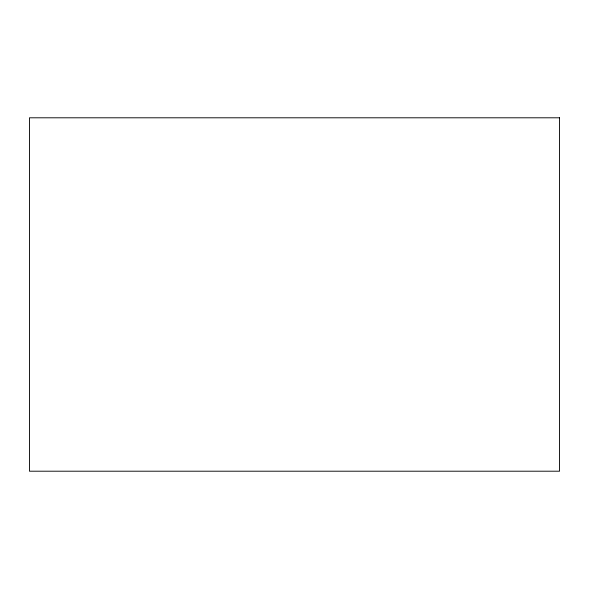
<?xml version="1.0" encoding="UTF-8"?>
<svg xmlns="http://www.w3.org/2000/svg" width="589" height="589" viewBox="0 0 589 589"><rect width="100%" height="100%" fill="white"/><g stroke="black" fill="none" stroke-linecap="round" stroke-linejoin="round"><path stroke-width="0.88" d="M559.55 117.8L29.45 117.8L29.45 471.2L559.55 471.2L559.55 117.8"/></g></svg>
